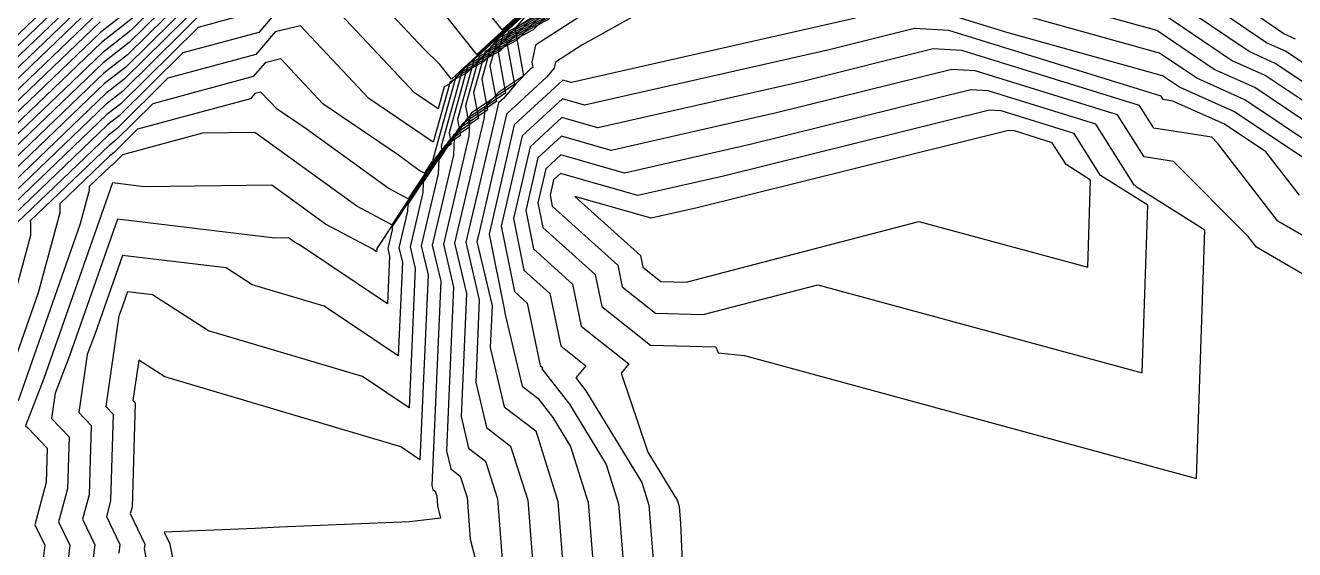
# Model space of a CAD drawing. Header units: metres. Extents: x -113 to 31, y -63 to 51.
# Drawn here: x -27.98 to -2.03, y 6 to 16.71 of the extents above; entities that cross this region are included whole.
import ezdxf

# ---------------------------------------------------------------- set-up
doc = ezdxf.new("R2010")
doc.units = ezdxf.units.M

msp = doc.modelspace()

# ---------------------------------------------------------------- linework, layer by layer
for p, q in [((-15.034, 19.519), (-19.269, 15.611)), ((-14.959, 19.56), (-19.077, 15.761)), ((-15.109, 19.477), (-18.753, 16.114)), ((-14.884, 19.602), (-18.363, 16.392)), ((-22.906, 19.274), (-25.863, 16.359)), ((-23.029, 19.368), (-25.829, 16.608)), ((-15.184, 19.435), (-18.236, 16.618)), ((-23.216, 18.753), (-25.898, 16.109)), ((-23.525, 18.233), (-25.932, 15.86)), ((-18.236, 16.618), (-19.59, 18.327)), ((-26.547, 18.048), (-38.705, 6.419)), ((-19.836, 16.235), (-21.545, 18.051)), ((-15.574, 17.943), (-18.106, 16.589)), ((-26.532, 17.838), (-38.104, 6.769)), ((-23.834, 17.712), (-25.966, 15.611)), ((-15.912, 17.723), (-18.226, 16.486)), ((-26.517, 17.627), (-37.502, 7.119)), ((-26.501, 17.417), (-36.901, 7.469)), ((-16.25, 17.503), (-18.345, 16.383)), ((-16.697, 17.545), (-17.603, 16.623)), ((-15.656, 17.533), (-17.553, 16.306)), ((-14.392, 17.54), (-16.607, 16.308)), ((-26.486, 17.206), (-36.3, 7.819)), ((-24.144, 17.192), (-26, 15.362)), ((-22.664, 17.205), (-23.213, 16.569)), ((-20.027, 15.333), (-21.95, 17.376)), ((-16.588, 17.283), (-18.464, 16.28)), ((-17.198, 17.16), (-17.941, 16.403)), ((-4.788, 16.144), (-8.66, 17.22)), ((-4.847, 16.607), (-7.268, 17.28)), ((-2.958, 16.175), (-4.67, 17.334)), ((-2.602, 16.357), (-3.839, 17.194)), ((-26.471, 16.996), (-35.699, 8.169)), ((-25.761, 17.106), (-26.441, 16.574)), ((-23.156, 17.021), (-24.453, 16.671)), ((-18.753, 16.114), (-19.548, 17.118)), ((-16.926, 17.063), (-18.584, 16.177)), ((-17.649, 17.024), (-18.199, 16.389)), ((-17.487, 16.959), (-17.961, 16.652)), ((-7.884, 16.558), (-9.368, 17.016)), ((-3.315, 15.993), (-4.907, 17.071)), ((-2.246, 16.539), (-3.007, 17.054)), ((-26.456, 16.785), (-35.098, 8.519)), ((-25.795, 16.857), (-26.425, 16.364)), ((-24.453, 16.671), (-26.035, 15.112)), ((-22.356, 16.701), (-22.873, 16.577)), ((-20.963, 15.221), (-22.356, 16.701)), ((-17.603, 16.623), (-18.822, 15.971)), ((-17.265, 16.843), (-18.703, 16.074)), ((-17.698, 16.775), (-18.279, 16.183)), ((-17.961, 16.652), (-17.968, 16.624)), ((-17.968, 16.624), (-17.794, 15.679)), ((-11.005, 16.86), (-16.819, 15.544)), ((-9.803, 16.645), (-11.545, 16.214)), ((-9.099, 16.606), (-9.803, 16.645)), ((-26.441, 16.574), (-34.496, 8.869)), ((-26.425, 16.364), (-33.895, 9.219)), ((-25.829, 16.608), (-26.41, 16.153)), ((-25.863, 16.359), (-26.395, 15.943)), ((-23.213, 16.569), (-24.763, 16.151)), ((-22.873, 16.577), (-23.27, 16.116)), ((-17.941, 16.403), (-18.942, 15.868)), ((-18.363, 16.392), (-18.699, 16.004)), ((-18.199, 16.389), (-18.617, 15.964)), ((-18.345, 16.383), (-18.483, 15.886)), ((-18.226, 16.486), (-18.316, 16.159)), ((-18.106, 16.589), (-18.149, 16.433)), ((-18.149, 16.433), (-17.979, 15.504)), ((-4.755, 15.265), (-9.099, 16.606)), ((-4.728, 15.681), (-7.884, 16.558)), ((-3.671, 15.811), (-4.847, 16.607)), ((-2.215, 16.184), (-2.602, 16.357)), ((-2.008, 16.432), (-2.246, 16.539)), ((-26.41, 16.153), (-33.294, 9.569)), ((-25.898, 16.109), (-26.38, 15.732)), ((-24.763, 16.151), (-26.069, 14.863)), ((-23.27, 16.116), (-25.072, 15.63)), ((-19.506, 15.91), (-19.836, 16.235)), ((-18.279, 16.183), (-19.061, 15.765)), ((-18.584, 16.177), (-18.817, 15.338)), ((-18.464, 16.28), (-18.65, 15.612)), ((-18.316, 16.159), (-18.164, 15.33)), ((-17.553, 16.306), (-17.63, 15.963)), ((-16.607, 16.308), (-17.145, 15.96)), ((-11.545, 16.214), (-16.547, 15.082)), ((-9.419, 16.229), (-12.085, 15.568)), ((-8.831, 16.195), (-9.419, 16.229)), ((-5.2, 15.075), (-8.831, 16.195)), ((-4.027, 15.63), (-4.788, 16.144)), ((-2.423, 15.936), (-2.958, 16.175)), ((-1.614, 15.782), (-2.215, 16.184)), ((-26.395, 15.943), (-32.693, 9.919)), ((-25.932, 15.86), (-26.365, 15.522)), ((-23.081, 15.949), (-23.326, 15.664)), ((-22.761, 16.025), (-23.081, 15.949)), ((-21.899, 15.11), (-22.761, 16.025)), ((-19.269, 15.611), (-19.506, 15.91)), ((-18.942, 15.868), (-19.317, 14.517)), ((-18.617, 15.964), (-19.181, 15.662)), ((-18.822, 15.971), (-19.15, 14.791)), ((-18.703, 16.074), (-18.983, 15.065)), ((-18.699, 16.004), (-18.955, 15.744)), ((-18.483, 15.886), (-18.349, 15.156)), ((-17.609, 15.853), (-17.669, 15.813)), ((-17.63, 15.963), (-17.609, 15.853)), ((-17.172, 15.84), (-17.33, 15.652)), ((-17.145, 15.96), (-17.172, 15.84)), ((-2.63, 15.688), (-3.315, 15.993)), ((-1.59, 15.379), (-2.423, 15.936)), ((-26.38, 15.732), (-32.092, 10.269)), ((-25.966, 15.611), (-26.349, 15.311)), ((-25.072, 15.63), (-26.103, 14.614)), ((-23.326, 15.664), (-25.381, 15.11)), ((-19.181, 15.662), (-19.651, 13.97)), ((-19.061, 15.765), (-19.484, 14.244)), ((-18.955, 15.744), (-19.3, 15.559)), ((-19.2, 15.619), (-19.293, 15.524)), ((-19.077, 15.761), (-19.2, 15.619)), ((-18.65, 15.612), (-18.534, 14.981)), ((-17.794, 15.679), (-18.31, 15.34)), ((-17.33, 15.652), (-18.146, 14.901)), ((-16.99, 15.593), (-17.985, 14.677)), ((-17.669, 15.813), (-17.946, 15.527)), ((-16.819, 15.544), (-16.99, 15.593)), ((-9.034, 15.812), (-12.625, 14.922)), ((-8.562, 15.785), (-9.034, 15.812)), ((-5.646, 14.885), (-8.562, 15.785)), ((-4.383, 15.448), (-4.728, 15.681)), ((-3.045, 15.191), (-4.027, 15.63)), ((-2.838, 15.44), (-3.671, 15.811)), ((-1.566, 14.977), (-2.63, 15.688)), ((-26.365, 15.522), (-31.491, 10.619)), ((-26, 15.362), (-26.334, 15.101)), ((-23.289, 15.321), (-23.383, 15.211)), ((-23.166, 15.35), (-23.289, 15.321)), ((-22.835, 14.998), (-23.166, 15.35)), ((-19.545, 15.005), (-20.027, 15.333)), ((-19.3, 15.559), (-19.643, 14.323)), ((-19.419, 15.456), (-19.545, 15.005)), ((-19.293, 15.524), (-19.419, 15.456)), ((-18.164, 15.33), (-18.952, 14.812)), ((-17.979, 15.504), (-18.862, 14.924)), ((-18.817, 15.338), (-18.719, 14.807)), ((-18.31, 15.34), (-18.591, 15.048)), ((-17.946, 15.527), (-18.207, 15.218)), ((-12.085, 15.568), (-16.275, 14.62)), ((-8.65, 15.395), (-13.165, 14.277)), ((-8.293, 15.374), (-8.65, 15.395)), ((-6.091, 14.695), (-8.293, 15.374)), ((-3.253, 14.943), (-4.383, 15.448)), ((-1.542, 14.574), (-2.838, 15.44)), ((-26.349, 15.311), (-30.889, 10.968)), ((-26.334, 15.101), (-30.288, 11.318)), ((-26.035, 15.112), (-26.319, 14.89)), ((-25.381, 15.11), (-26.137, 14.365)), ((-23.383, 15.211), (-25.691, 14.59)), ((-20.357, 14.06), (-21.899, 15.11)), ((-19.643, 14.323), (-20.963, 15.221)), ((-18.349, 15.156), (-19.043, 14.7)), ((-18.983, 15.065), (-18.904, 14.633)), ((-18.307, 15.126), (-18.378, 14.821)), ((-18.207, 15.218), (-18.307, 15.126)), ((-17, 15.211), (-17.825, 14.453)), ((-16.547, 15.082), (-17, 15.211)), ((-4.909, 14.612), (-5.2, 15.075)), ((-4.712, 15.197), (-4.755, 15.265)), ((-4.515, 15.166), (-4.712, 15.197)), ((-3.461, 14.695), (-4.515, 15.166)), ((-1.518, 14.171), (-3.045, 15.191)), ((-26.319, 14.89), (-29.687, 11.668)), ((-26.069, 14.863), (-26.304, 14.679)), ((-22.242, 14.595), (-22.835, 14.998)), ((-18.719, 14.807), (-19.224, 14.476)), ((-18.952, 14.812), (-19.215, 14.417)), ((-18.6, 14.828), (-19.207, 12.261)), ((-18.534, 14.981), (-19.134, 14.588)), ((-18.378, 14.821), (-18.979, 12.28)), ((-18.898, 14.87), (-18.914, 14.445)), ((-18.862, 14.924), (-18.898, 14.87)), ((-18.146, 14.901), (-18.721, 12.423)), ((-18.591, 15.048), (-18.6, 14.828)), ((-17.011, 14.829), (-17.664, 14.229)), ((-16.275, 14.62), (-17.011, 14.829)), ((-12.625, 14.922), (-16.003, 14.158)), ((-8.266, 14.978), (-13.705, 13.631)), ((-8.025, 14.964), (-8.266, 14.978)), ((-6.536, 14.505), (-8.025, 14.964)), ((-5.106, 14.028), (-5.646, 14.885)), ((-1.494, 13.768), (-3.253, 14.943)), ((-26.304, 14.679), (-29.086, 12.018)), ((-26.103, 14.614), (-26.288, 14.469)), ((-25.691, 14.59), (-26.172, 14.115)), ((-20.567, 13.384), (-22.242, 14.595)), ((-19.134, 14.588), (-19.848, 13.511)), ((-19.043, 14.7), (-19.531, 13.964)), ((-18.904, 14.633), (-19.315, 14.363)), ((-19.15, 14.791), (-19.089, 14.459)), ((-17.985, 14.677), (-18.502, 12.45)), ((-7.881, 14.561), (-14.245, 12.985)), ((-7.756, 14.554), (-7.881, 14.561)), ((-6.982, 14.315), (-7.756, 14.554)), ((-5.303, 13.443), (-6.091, 14.695)), ((-3.719, 14.425), (-4.909, 14.612)), ((-2.615, 14.13), (-3.461, 14.695)), ((-26.288, 14.469), (-28.485, 12.368)), ((-26.137, 14.365), (-26.273, 14.258)), ((-24.36, 14.511), (-26, 14.069)), ((-23.289, 14.524), (-24.36, 14.511)), ((-21.205, 13.018), (-23.289, 14.524)), ((-19.315, 14.363), (-20.481, 12.605)), ((-19.224, 14.476), (-20.164, 13.058)), ((-19.274, 14.284), (-19.496, 14.139)), ((-18.914, 14.445), (-19.434, 12.243)), ((-19.089, 14.459), (-19.405, 14.251)), ((-19.317, 14.517), (-19.274, 14.284)), ((-19.215, 14.417), (-19.228, 14.063)), ((-17.825, 14.453), (-18.252, 12.609)), ((-17.021, 14.447), (-17.503, 14.004)), ((-16.003, 14.158), (-17.021, 14.447)), ((-6.701, 13.869), (-6.982, 14.315)), ((-5.997, 13.648), (-6.536, 14.505)), ((-3.595, 14.301), (-3.719, 14.425)), ((-2.368, 12.71), (-3.595, 14.301)), ((-26.273, 14.258), (-27.884, 12.718)), ((-26.258, 14.048), (-27.282, 13.068)), ((-26.172, 14.115), (-26.258, 14.048)), ((-26, 14.069), (-26.206, 13.866)), ((-19.405, 14.251), (-20.798, 12.152)), ((-19.496, 14.139), (-20.492, 12.638)), ((-19.928, 13.75), (-20.357, 14.06)), ((-19.586, 14.027), (-20.158, 13.166)), ((-19.228, 14.063), (-19.662, 12.225)), ((-19.459, 14.11), (-19.586, 14.027)), ((-19.484, 14.244), (-19.459, 14.11)), ((-17.664, 14.229), (-18.003, 12.768)), ((-17.032, 14.065), (-17.342, 13.78)), ((-15.731, 13.696), (-17.032, 14.065)), ((-13.165, 14.277), (-15.731, 13.696)), ((-4.505, 13.933), (-5.106, 14.028)), ((-1.928, 13.24), (-2.615, 14.13)), ((-26.243, 13.837), (-26.681, 13.418)), ((-26.206, 13.866), (-26.243, 13.837)), ((-19.677, 13.915), (-19.823, 13.694)), ((-19.644, 13.936), (-19.677, 13.915)), ((-19.651, 13.97), (-19.644, 13.936)), ((-19.531, 13.964), (-19.542, 13.68)), ((-17.503, 14.004), (-17.753, 12.927)), ((-17.342, 13.78), (-17.503, 13.085)), ((-6.198, 13.552), (-6.701, 13.869)), ((-2.977, 12.399), (-4.505, 13.933)), ((-19.823, 13.694), (-19.928, 13.75)), ((-19.542, 13.68), (-19.89, 12.206)), ((-19.848, 13.511), (-19.856, 13.297)), ((-17.181, 13.556), (-17.253, 13.244)), ((-17.042, 13.684), (-17.181, 13.556)), ((-15.459, 13.234), (-17.042, 13.684)), ((-13.705, 13.631), (-15.459, 13.234)), ((-6.259, 11.77), (-6.198, 13.552)), ((-5.029, 13.039), (-5.997, 13.648)), ((-26.205, 13.493), (-27.609, 9.501)), ((-26.68, 13.337), (-26.869, 12.64)), ((-26.681, 13.418), (-26.68, 13.402)), ((-26.68, 13.402), (-26.68, 13.337)), ((-25.557, 13.416), (-26.205, 13.493)), ((-22.945, 13.447), (-25.557, 13.416)), ((-21.844, 12.652), (-22.945, 13.447)), ((-20.158, 13.166), (-20.567, 13.384)), ((-19.856, 13.297), (-20.118, 12.188)), ((-17.253, 13.244), (-17.208, 13.02)), ((-5.291, 13.441), (-5.303, 13.443)), ((-5.25, 13.4), (-5.291, 13.441)), ((-3.86, 12.526), (-5.25, 13.4)), ((-27.282, 13.068), (-27.279, 13.031)), ((-27.279, 13.031), (-27.28, 12.88)), ((-20.492, 12.638), (-21.205, 13.018)), ((-20.164, 13.058), (-20.17, 12.915)), ((-17.503, 13.085), (-17.401, 12.584)), ((-17.208, 13.02), (-15.87, 11.816)), ((-16.747, 13.215), (-15.407, 12.011)), ((-15.187, 12.772), (-16.747, 13.215)), ((-14.245, 12.985), (-15.187, 12.772)), ((-5.147, 9.612), (-5.029, 13.039)), ((-27.28, 12.88), (-27.722, 11.25)), ((-26.102, 12.75), (-27.083, 9.961)), ((-22.881, 12.367), (-26.102, 12.75)), ((-20.17, 12.915), (-20.346, 12.17)), ((-18.003, 12.768), (-17.788, 11.712)), ((-17.753, 12.927), (-17.594, 12.148)), ((-26.869, 12.64), (-28.135, 9.041)), ((-27.884, 12.718), (-27.878, 12.659)), ((-27.878, 12.659), (-27.88, 12.422)), ((-20.878, 12.137), (-21.844, 12.652)), ((-20.484, 12.532), (-20.574, 12.151)), ((-20.481, 12.605), (-20.484, 12.532)), ((-18.252, 12.609), (-17.981, 11.276)), ((-17.401, 12.584), (-16.332, 11.622)), ((-14.471, 11.466), (-9.709, 12.707)), ((-9.709, 12.707), (-6.259, 11.77)), ((-4.035, 7.455), (-3.86, 12.526)), ((-1.194, 12.029), (-2.368, 12.71)), ((-27.88, 12.422), (-28.575, 9.859)), ((-22.601, 12.371), (-22.881, 12.367)), ((-22.483, 12.286), (-22.601, 12.371)), ((-22.379, 12.23), (-22.483, 12.286)), ((-20.58, 11.024), (-22.379, 12.23)), ((-19.89, 12.206), (-19.75, 11.617)), ((-19.662, 12.225), (-19.488, 11.49)), ((-19.434, 12.243), (-19.226, 11.363)), ((-19.207, 12.261), (-18.963, 11.235)), ((-18.979, 12.28), (-18.701, 11.108)), ((-18.721, 12.423), (-18.751, 12.298)), ((-18.751, 12.298), (-18.438, 10.981)), ((-18.502, 12.45), (-18.184, 10.886)), ((-2.808, 12.18), (-2.977, 12.399)), ((-25.999, 12.008), (-26.557, 10.421)), ((-23.881, 11.756), (-25.999, 12.008)), ((-20.802, 12.086), (-20.878, 12.137)), ((-20.798, 12.149), (-20.802, 12.133)), ((-20.802, 12.133), (-20.8, 12.127)), ((-20.8, 12.127), (-20.802, 12.086)), ((-20.798, 12.152), (-20.798, 12.149)), ((-20.538, 11.999), (-20.58, 11.024)), ((-20.574, 12.151), (-20.538, 11.999)), ((-20.346, 12.17), (-20.275, 11.872)), ((-20.118, 12.188), (-20.013, 11.745)), ((-17.594, 12.148), (-16.794, 11.428)), ((-15.407, 12.011), (-15.357, 11.77)), ((-1.043, 11.157), (-2.808, 12.18)), ((-23.345, 11.413), (-23.881, 11.756)), ((-20.275, 11.872), (-20.358, 9.963)), ((-20.013, 11.745), (-20.137, 8.902)), ((-17.788, 11.712), (-17.256, 11.234)), ((-15.87, 11.816), (-15.777, 11.368)), ((-15.357, 11.77), (-14.992, 11.481)), ((-19.75, 11.617), (-19.915, 7.84)), ((-19.488, 11.49), (-19.67, 7.315)), ((-16.794, 11.428), (-16.615, 10.565)), ((-16.332, 11.622), (-16.196, 10.966)), ((-14.992, 11.481), (-14.471, 11.466)), ((-27.722, 11.25), (-28.66, 8.581)), ((-25.896, 11.266), (-26.031, 10.881)), ((-25.382, 11.205), (-25.896, 11.266)), ((-24.237, 10.472), (-25.382, 11.205)), ((-21.871, 10.977), (-23.345, 11.413)), ((-19.226, 11.363), (-19.371, 8.019)), ((-18.963, 11.235), (-19.073, 8.723)), ((-17.981, 11.276), (-17.719, 11.04)), ((-17.256, 11.234), (-17.034, 10.163)), ((-15.777, 11.368), (-15.096, 10.83)), ((-14.126, 10.803), (-11.779, 11.415)), ((-11.779, 11.415), (-5.147, 9.612)), ((-20.358, 9.963), (-21.871, 10.977)), ((-18.701, 11.108), (-18.774, 9.426)), ((-18.438, 10.981), (-18.476, 10.13)), ((-17.719, 11.04), (-17.454, 9.761)), ((-16.196, 10.966), (-15.201, 10.18)), ((-26.071, 10.776), (-26.339, 8.928)), ((-26.031, 10.881), (-26.071, 10.776)), ((-18.184, 10.886), (-18.176, 10.853)), ((-18.176, 10.853), (-18.177, 10.833)), ((-18.177, 10.833), (-17.825, 9.341)), ((-15.096, 10.83), (-14.126, 10.803)), ((-26.557, 10.421), (-26.722, 9.989)), ((-21.088, 9.539), (-24.237, 10.472)), ((-16.615, 10.565), (-15.645, 9.798)), ((-18.476, 10.13), (-18.19, 8.919)), ((-17.034, 10.163), (-16.523, 9.758)), ((-15.201, 10.18), (-13.861, 10.142)), ((-13.861, 10.142), (-13.816, 10.024)), ((-27.083, 9.961), (-27.373, 9.202)), ((-26.722, 9.989), (-26.893, 8.805)), ((-25.665, 9.873), (-25.784, 9.05)), ((-25.13, 9.53), (-25.665, 9.873)), ((-13.816, 10.024), (-13.28, 9.967)), ((-13.28, 9.967), (-4.035, 7.455)), ((-17.454, 9.761), (-17.4, 9.719)), ((-17.4, 9.719), (-17.422, 9.693)), ((-17.422, 9.693), (-16.858, 8.976)), ((-16.523, 9.758), (-16.726, 9.51)), ((-15.645, 9.798), (-15.801, 9.607)), ((-15.801, 9.607), (-15.255, 7.996)), ((-27.609, 9.501), (-27.979, 8.531)), ((-20.305, 8.102), (-25.13, 9.53)), ((-20.137, 8.902), (-21.088, 9.539)), ((-18.774, 9.426), (-18.555, 8.497)), ((-16.726, 9.51), (-16.521, 9.249)), ((-27.373, 9.202), (-27.448, 8.683)), ((-17.825, 9.341), (-17.503, 9.095)), ((-17.503, 9.095), (-17.195, 8.703)), ((-16.521, 9.249), (-15.378, 7.372)), ((-26.339, 8.928), (-26.187, 8.77)), ((-25.737, 9.001), (-25.803, 6.873)), ((-25.784, 9.05), (-25.737, 9.001)), ((-18.19, 8.919), (-17.547, 8.427)), ((-16.858, 8.976), (-16.107, 7.743)), ((-27.448, 8.683), (-27.089, 8.308)), ((-26.893, 8.805), (-26.638, 8.539)), ((-26.187, 8.77), (-26.243, 6.998)), ((-19.073, 8.723), (-18.92, 8.074)), ((-17.195, 8.703), (-16.836, 8.113)), ((-27.979, 8.531), (-27.936, 8.491)), ((-27.936, 8.491), (-27.539, 8.077)), ((-27.089, 8.308), (-27.122, 7.247)), ((-26.638, 8.539), (-26.682, 7.123)), ((-18.555, 8.497), (-18.061, 8.119)), ((-17.547, 8.427), (-17.092, 6.989)), ((-27.539, 8.077), (-27.561, 7.372)), ((-19.915, 7.84), (-20.305, 8.102)), ((-18.92, 8.074), (-18.575, 7.811)), ((-18.061, 8.119), (-17.712, 7.015)), ((-16.836, 8.113), (-16.472, 6.963)), ((-19.371, 8.019), (-19.285, 7.652)), ((-18.575, 7.811), (-18.332, 7.041)), ((-15.255, 7.996), (-14.65, 7.002)), ((-19.285, 7.652), (-19.09, 7.503)), ((-16.107, 7.743), (-15.852, 6.937)), ((-27.561, 7.372), (-27.792, 6.511)), ((-19.67, 7.315), (-19.65, 7.23)), ((-19.09, 7.503), (-18.952, 7.067)), ((-15.378, 7.372), (-15.233, 6.911)), ((-27.122, 7.247), (-27.304, 6.568)), ((-26.682, 7.123), (-26.816, 6.624)), ((-19.65, 7.23), (-19.604, 7.195)), ((-19.604, 7.195), (-19.572, 7.094)), ((-19.572, 7.094), (-19.557, 6.895)), ((-18.952, 7.067), (-18.886, 6.217)), ((-18.332, 7.041), (-18.215, 5.538)), ((-17.712, 7.015), (-17.544, 4.86)), ((-26.243, 6.998), (-26.328, 6.681)), ((-25.803, 6.873), (-25.839, 6.738)), ((-19.557, 6.895), (-19.492, 6.643)), ((-17.092, 6.989), (-16.873, 4.181)), ((-16.472, 6.963), (-16.205, 3.543)), ((-15.852, 6.937), (-15.665, 4.541)), ((-15.233, 6.911), (-15.125, 5.538)), ((-14.65, 7.002), (-14.613, 6.885)), ((-14.613, 6.885), (-14.585, 6.536)), ((-27.792, 6.511), (-27.59, 6.091)), ((-27.304, 6.568), (-27.077, 6.097)), ((-26.816, 6.624), (-26.565, 6.104)), ((-26.328, 6.681), (-26.052, 6.11)), ((-25.839, 6.738), (-25.54, 6.116)), ((-20.132, 6.573), (-22.788, 6.459)), ((-19.492, 6.643), (-20.132, 6.573)), ((-14.585, 6.536), (-14.529, 5.114)), ((-23.285, 6.438), (-25.143, 6.362)), ((-25.143, 6.362), (-25.028, 6.122)), ((-22.788, 6.459), (-23.285, 6.438)), ((-27.59, 6.091), (-27.641, 5.657)), ((-27.077, 6.097), (-27.119, 5.747)), ((-26.565, 6.104), (-26.596, 5.838)), ((-26.052, 6.11), (-26.074, 5.929)), ((-25.54, 6.116), (-25.552, 6.019)), ((-25.552, 6.019), (-24.926, 2.809)), ((-25.028, 6.122), (-25.029, 6.11)), ((-25.029, 6.11), (-24.365, 2.7)), ((-18.886, 6.217), (-18.609, 5.135))]:
    msp.add_line(p, q)

doc.saveas('drawing.dxf')
